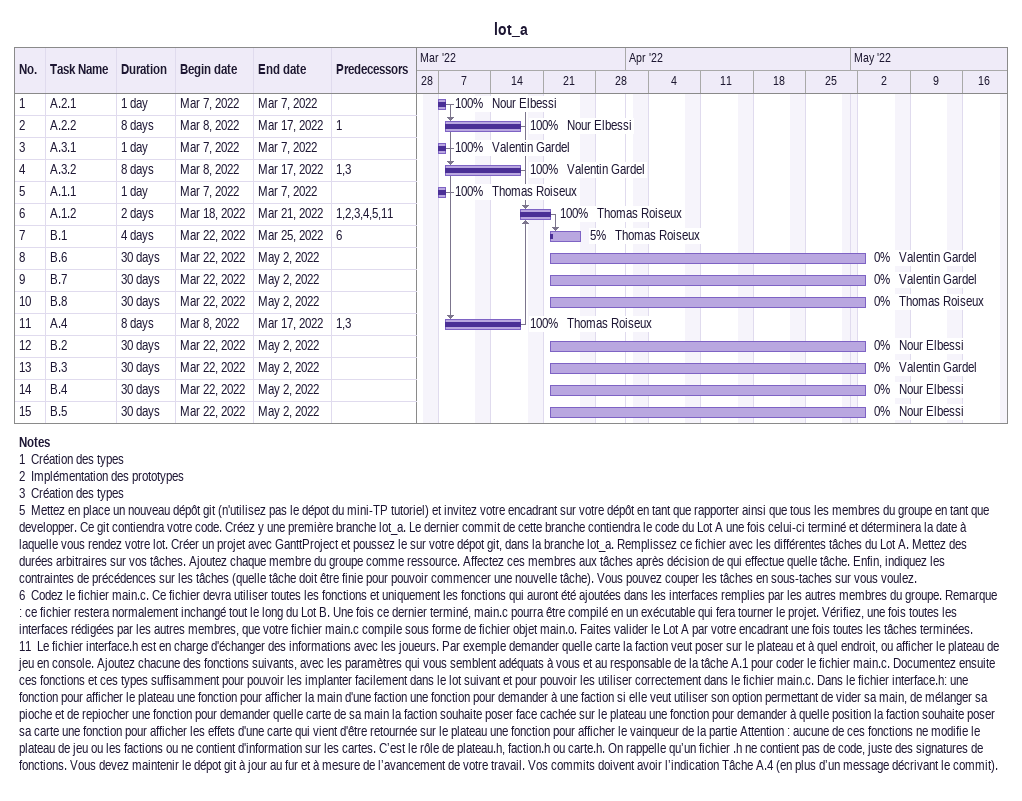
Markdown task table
lot_a

| ID | Task | Duration | Start | Finish | Predecessors | Resources | % complete |
|---|---|---|---|---|---|---|---|
| 1 | A.2.1 | 1d | 2022-03-07 | 2022-03-07 |  | Nour Elbessi | 100 |
| 2 | A.2.2 | 8d | 2022-03-08 | 2022-03-17 | 1 | Nour Elbessi | 100 |
| 3 | A.3.1 | 1d | 2022-03-07 | 2022-03-07 |  | Valentin Gardel | 100 |
| 4 | A.3.2 | 8d | 2022-03-08 | 2022-03-17 | 1, 3 | Valentin Gardel | 100 |
| 5 | A.1.1 | 1d | 2022-03-07 | 2022-03-07 |  | Thomas Roiseux | 100 |
| 6 | A.1.2 | 2d | 2022-03-18 | 2022-03-21 | 1, 2, 3, 4, 5, 11 | Thomas Roiseux | 100 |
| 7 | B.1 | 4d | 2022-03-22 | 2022-03-25 | 6 | Thomas Roiseux | 5 |
| 8 | B.6 | 30d | 2022-03-22 | 2022-05-02 |  | Valentin Gardel | 0 |
| 9 | B.7 | 30d | 2022-03-22 | 2022-05-02 |  | Valentin Gardel | 0 |
| 10 | B.8 | 30d | 2022-03-22 | 2022-05-02 |  | Thomas Roiseux | 0 |
| 11 | A.4 | 8d | 2022-03-08 | 2022-03-17 | 1, 3 | Thomas Roiseux | 100 |
| 12 | B.2 | 30d | 2022-03-22 | 2022-05-02 |  | Nour Elbessi | 0 |
| 13 | B.3 | 30d | 2022-03-22 | 2022-05-02 |  | Valentin Gardel | 0 |
| 14 | B.4 | 30d | 2022-03-22 | 2022-05-02 |  | Nour Elbessi | 0 |
| 15 | B.5 | 30d | 2022-03-22 | 2022-05-02 |  | Nour Elbessi | 0 |

Notes
- 1: Création des types
- 2: Implémentation des prototypes
- 3: Création des types
- 5: Mettez en place un nouveau dépôt git (n'utilisez pas le dépot du mini-TP tutoriel) et invitez votre encadrant sur votre dépôt en tant que rapporter ainsi que tous les membres du groupe en tant que developper. Ce git contiendra votre code. Créez y une première branche lot_a. Le dernier commit de cette branche contiendra le code du Lot A une fois celui-ci terminé et déterminera la date à laquelle vous rendez votre lot. Créer un projet avec GanttProject et poussez le sur votre dépot git, dans la branche lot_a. Remplissez ce fichier avec les différentes tâches du Lot A. Mettez des durées arbitraires sur vos tâches. Ajoutez chaque membre du groupe comme ressource. Affectez ces membres aux tâches après décision de qui effectue quelle tâche. Enfin, indiquez les contraintes de précédences sur les tâches (quelle tâche doit être finie pour pouvoir commencer une nouvelle tâche). Vous pouvez couper les tâches en sous-taches sur vous voulez.
- 6: Codez le fichier main.c. Ce fichier devra utiliser toutes les fonctions et uniquement les fonctions qui auront été ajoutées dans les interfaces remplies par les autres membres du groupe. Remarque : ce fichier restera normalement inchangé tout le long du Lot B. Une fois ce dernier terminé, main.c pourra être compilé en un exécutable qui fera tourner le projet. Vérifiez, une fois toutes les interfaces rédigées par les autres membres, que votre fichier main.c compile sous forme de fichier objet main.o. Faites valider le Lot A par votre encadrant une fois toutes les tâches terminées.
- 11: Le fichier interface.h est en charge d'échanger des informations avec les joueurs. Par exemple demander quelle carte la faction veut poser sur le plateau et à quel endroit, ou afficher le plateau de jeu en console. Ajoutez chacune des fonctions suivants, avec les paramètres qui vous semblent adéquats à vous et au responsable de la tâche A.1 pour coder le fichier main.c. Documentez ensuite ces fonctions et ces types suffisamment pour pouvoir les implanter facilement dans le lot suivant et pour pouvoir les utiliser correctement dans le fichier main.c. Dans le fichier interface.h: une fonction pour afficher le plateau une fonction pour afficher la main d'une faction une fonction pour demander à une faction si elle veut utiliser son option permettant de vider sa main, de mélanger sa pioche et de repiocher une fonction pour demander quelle carte de sa main la faction souhaite poser face cachée sur le plateau une fonction pour demander à quelle position la faction souhaite poser sa carte une fonction pour afficher les effets d'une carte qui vient d'être retournée sur le plateau une fonction pour afficher le vainqueur de la partie Attention : aucune de ces fonctions ne modifie le plateau de jeu ou les factions ou ne contient d'information sur les cartes. C’est le rôle de plateau.h, faction.h ou carte.h. On rappelle qu’un fichier .h ne contient pas de code, juste des signatures de fonctions. Vous devez maintenir le dépot git à jour au fur et à mesure de l’avancement de votre travail. Vos commits doivent avoir l’indication Tâche A.4 (en plus d’un message décrivant le commit).
